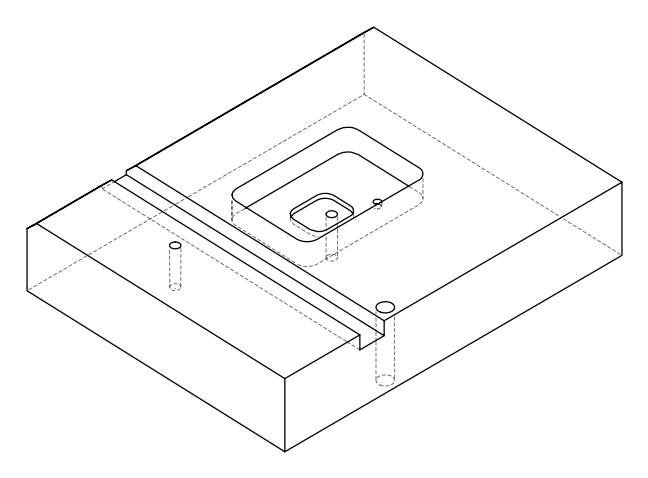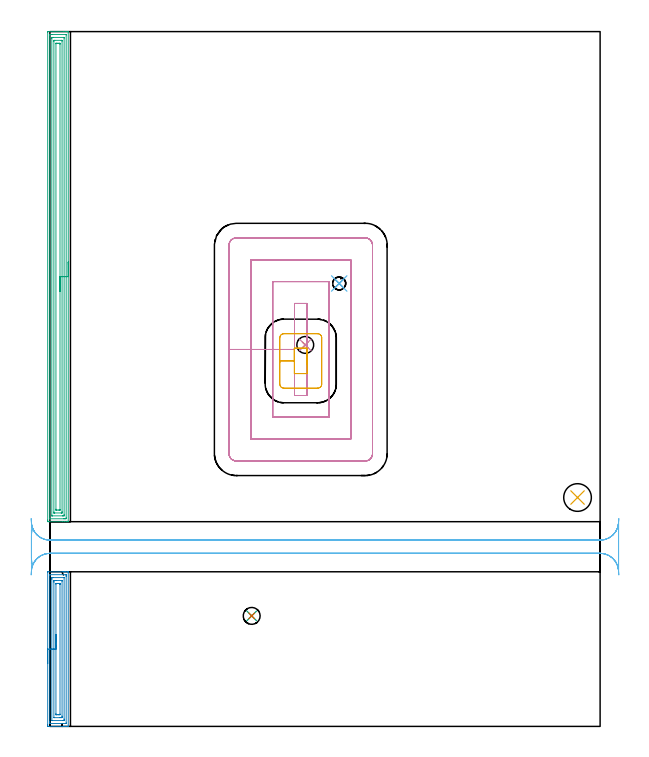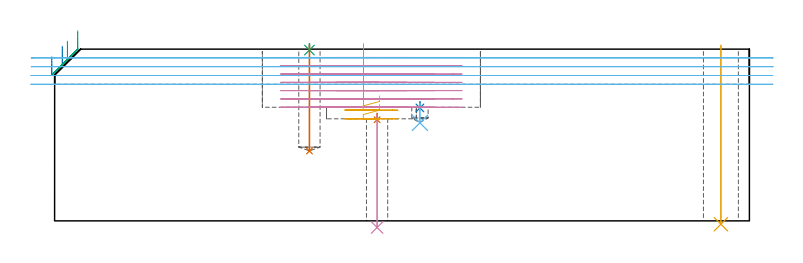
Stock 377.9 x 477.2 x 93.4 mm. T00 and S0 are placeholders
(PLAN: 12 operations, 7 tool changes, 46.9 min)
(1 SPOT_DRILL | STEP1HOLE | NXT0321_9005460120000 | 0.04 min | 4168 mm3)
(2 SPOT_DRILL_1 | STEP1POCKET | NXT0321_9005460120000 | 0.03 min | 3446 mm3)
(3 SPOT_DRILL_2 | STEP1POCKET_1 | NXT0321_9005460120000 | 0.03 min | 1 mm3)
(4 DRILL_THROUGH_HOLE_INTO_CENTER | STEP1HOLE | NXT0301_087 | 0.25 min | 5926 mm3)
(5 INDEXABLE_INSERT_DRILL_THROUGH_HOLE_FROM_SOLID | STEP1HOLE_1 | NXT0302_009 | 0.39 min | 26429 mm3)
(6 DRILL_BLIND_HOLE_INTO_CENTER | STEP1POCKET | UGT0301_205 | 0.05 min | 452 mm3)
(7 DRILL_BLIND_HOLE_INTO_CENTER_1 | STEP1POCKET_1 | NXT0301_087 | 0.23 min | 5680 mm3)
(8 AREA_MILL | FG_CHAMFER_SURFACE | UGT0205_001 | 4.56 min | 11256 mm3)
(9 AREA_MILL_1 | FG_CHAMFER_SURFACE_1 | UGT0205_001 | 13.78 min | 34147 mm3)
(10 MILL_RECTANGULAR_POCKET | POCKET_RECTANGULAR_STRAIGHT | UGT0201_094 | Follow Part, ap 5, ae 75% | 19.5 min | 636059 mm3)
(11 MILL_RECTANGULAR_POCKET_1 | POCKET_RECTANGULAR_STRAIGHT_1 | UGT0201_094 | Follow Part, ap 5, ae 75% | 1.01 min | 16062 mm3)
(12 MILL_RECTANGULAR_SLOT | SLOT_RECTANGULAR | UGT0201_109 | Follow Part, ap 6.35, ae 75% | 7.02 min | 246914 mm3)
(TOOL NXT0321_9005460120000 | NC Spot Drill, 142deg, 12mm, Carbide, Uncoated | D12 PA142 FL30 Z2)
(TOOL NXT0301_087 | Carbide Drill 11.6mm [860.1-1160-058A1-MM 2214] | D11.6 PA140 FL72 Z2)
(TOOL NXT0302_009 | Index. Insert Drill 19mm [880-D1900L25-05] | D19 PA176 FL95 Z2)
(TOOL UGT0301_205 | Twist Drill 8.9 mm | D8.9 PA118 FL78 Z2)
(TOOL UGT0205_001 | Chamfer Mill 20 x 3 x 45 deg. | D20 FL50 Z2)
(TOOL UGT0201_094 | End mill 20 mm | D20 FL38 Z4)
(TOOL UGT0201_109 | End Mill 25.4 mm | D25.4 FL25 Z2)
(OP 1 SPOT_DRILL)
G17 G21 G94 G90
T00 M6
G54
G17 G0 G90 X175.4 Y262. S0 M3
G43 Z103.4 H0
G94 G81 G98 Z54.996 F250. R58.5
G80
M5
M2
(OP 2 SPOT_DRILL_1)
G17 G21 G94 G90
T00 M6
G54
G17 G0 G90 X198.7 Y304.2 S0 M3
G43 Z103.4 H0
G94 G81 G98 Z61.417 F250. R64.8
G80
M5
M2
(OP 3 SPOT_DRILL_2)
G17 G21 G94 G90
T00 M6
G54
G17 G0 G90 X138.6 Y75.9 S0 M3
G43 Z103.4 H0
G94 G81 G98 Z92.892 F250. R96.4
G80
M5
M2
(OP 4 DRILL_THROUGH_HOLE_INTO_CENTER)
G17 G21 G94 G90
T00 M6
G54
G17 G0 G90 X175.4 Y262. S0 M3
G43 Z103.4 H1
G94 G73 G98 Z-3.611 F250. Q9.852 R57.5
G80
M5
M2
(OP 5 INDEXABLE_INSERT_DRILL_THROUGH_HOLE_FROM_SOLID)
G17 G21 G94 G90
T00 M6
G54
G17 G0 G90 X362.4 Y157.2 S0 M3
G43 Z103.4 H1
G94 G81 G98 Z-1.832 F250. R95.4
G80
M5
M2
(OP 6 DRILL_BLIND_HOLE_INTO_CENTER)
G17 G21 G94 G90
T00 M6
G54
G17 G0 G90 X198.7 Y304.2 S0 M3
G43 Z103.4 H0
G94 G81 G98 Z53.3 F250. R63.8
G80
M5
M2
(OP 7 DRILL_BLIND_HOLE_INTO_CENTER_1)
G17 G21 G94 G90
T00 M6
G54
G17 G0 G90 X138.6 Y75.9 S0 M3
G43 Z103.4 H1
G94 G81 G98 Z38. F250. R95.4
G80
M5
M2
(OP 8 AREA_MILL)
G17 G21 G94 G90
T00 M6
G54
G17 G0 G90 X-1.5 Y43.1 S1061 M3
G43 Z103.4 H0
Z89.3
G94 G1 Y43.138 Z88.428 F250.
Y43.252 Z87.564
Y43.441 Z86.712
Y43.703 Z85.88
Y44.037 Z85.074
Y44.44 Z84.3
Y44.908 Z83.564
Y45.44 Z82.872
Y46.029 Z82.229
Y46.672 Z81.64
Y47.364 Z81.108
Y48.1 Z80.64
Y48.874 Z80.237
Y49.68 Z79.903
Y50.512 Z79.641
Y51.363 Z79.452
Y52.228 Z79.338
Y53.1 Z79.3
Y105.625
X-1.495 Y106.072 Z79.303
X-1.491 Y106.19 Z79.305
X-1.369 Y106.2 Z79.428
X8.633 Z89.427
X9.258 Z90.055
X9.514 Z90.311
X10.138 Z90.935
X10.395 Z91.191
X10.908 Z91.707
X12.343 Y106.199 Z93.142
X12.594 Y106.19 Z93.393
X12.6 Y106.07 Z93.4
X12.601 Y0.01 Z93.399
X12.342 Y0. Z93.14
X11.644 Z92.443
X10.908 Z91.707
X10.395 Z91.191
X10.138 Z90.935
X9.514 Z90.311
X9.258 Z90.055
X8.633 Z89.427
X-0.488 Z80.309
X-1.057 Y0.001 Z79.74
X-1.271 Y0.004 Z79.526
X-1.491 Y0.009 Z79.306
X-1.495 Y0.132 Z79.303
X-1.499 Y0.575 Z79.301
X-1.5 Y1.023 Z79.3
Y53.1
X-0.086 Z80.714
Y103.845
X-0.085 Y104.045 Z80.715
X-0.082 Y104.144 Z80.718
X-0.079 Y104.185 Z80.721
X0.002 Y104.19 Z80.802
X0.355 Y104.199 Z81.155
X10.925 Z91.725
X11.099 Y104.194 Z91.899
X11.179 Y104.19 Z91.979
X11.185 Y103.937 Z91.985
Y103.845
X11.186 Y103.045 Z91.986
Y2.355
X11.185 Y2.155 Z91.985
X11.182 Y2.056 Z91.982
X11.179 Y2.015 Z91.979
X11.098 Y2.01 Z91.898
X10.745 Y2.001 Z91.545
X0.175 Z80.975
X0.001 Y2.006 Z80.801
X-0.079 Y2.01 Z80.721
X-0.085 Y2.263 Z80.715
Y2.355
X-0.086 Y3.155 Z80.714
Y53.1
X1.328 Z82.128
X1.329 Y101.174 Z82.129
Y101.433
X1.334 Y102.064 Z82.134
X1.335 Y102.185 Z82.135
X1.456 Y102.195 Z82.256
X1.586 Y102.198 Z82.386
X2.333 Y102.2 Z83.133
X9.514 Y102.199 Z90.314
X9.648 Y102.197 Z90.448
X9.737 Y102.193 Z90.537
X9.765 Y102.19 Z90.565
X9.767 Y102.181 Z90.567
X9.769 Y102.151 Z90.569
X9.771 Y102.064 Z90.571
Y5.026
Y4.767
X9.766 Y4.136 Z90.566
X9.764 Y4.015 Z90.564
X9.644 Y4.005 Z90.444
X9.514 Y4.002 Z90.314
X8.767 Y4. Z89.567
X1.586 Y4.001 Z82.386
X1.452 Y4.003 Z82.252
X1.363 Y4.007 Z82.163
X1.335 Y4.01 Z82.135
X1.333 Y4.019 Z82.133
X1.331 Y4.049 Z82.131
X1.329 Y4.136 Z82.129
X1.328 Y53.1 Z82.128
X2.743 Z83.543
Y99.114
X2.744 Y99.393 Z83.544
X2.749 Y99.998 Z83.549
X2.756 Y100.19 Z83.556
X3.431 Y100.2 Z84.231
X4.229 Z85.029
X7.835 Z88.635
X8.169 Y100.197 Z88.969
X8.336 Y100.192 Z89.136
X8.351 Y100.19 Z89.151
X8.353 Y100.179 Z89.153
X8.356 Y100.149 Z89.156
X8.357 Y100.105 Z89.157
Y99.672
Y7.086
X8.355 Y6.807 Z89.155
X8.35 Y6.202 Z89.15
X8.344 Y6.01 Z89.144
X7.669 Y6. Z88.469
X6.871 Z87.671
X3.265 Z84.065
X2.931 Y6.003 Z83.731
X2.764 Y6.008 Z83.564
X2.749 Y6.01 Z83.549
X2.747 Y6.021 Z83.547
X2.744 Y6.051 Z83.544
X2.743 Y6.095 Z83.543
Y53.1
X4.157 Z84.957
Y97.758
X4.159 Y97.903 Z84.959
X4.164 Y98.185 Z84.964
X4.229 Y98.19 Z85.029
X4.531 Y98.197 Z85.331
X5.11 Y98.2 Z85.91
X5.41 Z86.21
X6.29 Z87.09
X6.871 Y98.199 Z87.671
X6.91 Y98.197 Z87.71
X6.93 Y98.194 Z87.73
X6.936 Y98.192 Z87.736
X6.938 Y98.12 Z87.738
X6.942 Y97.83 Z87.742
X6.943 Y97.685 Z87.743
Y97.613
Y8.442
X6.941 Y8.297 Z87.741
X6.936 Y8.016 Z87.736
X6.871 Y8.01 Z87.671
X6.569 Y8.003 Z87.369
X5.99 Y8. Z86.79
X5.69 Z86.49
X4.81 Z85.61
X4.229 Y8.001 Z85.029
X4.19 Y8.003 Z84.99
X4.17 Y8.006 Z84.97
X4.164 Y8.008 Z84.964
X4.162 Y8.079 Z84.962
X4.158 Y8.369 Z84.958
X4.157 Y8.66 Z84.957
Y53.1
Y53.972 Z84.995
Y54.836 Z85.109
Y55.688 Z85.298
Y56.52 Z85.56
Y57.326 Z85.894
Y58.1 Z86.297
Y58.836 Z86.765
Y59.528 Z87.296
Y60.171 Z87.886
Y60.76 Z88.529
Y61.291 Z89.221
Y61.76 Z89.957
Y62.163 Z90.731
Y62.497 Z91.537
Y62.759 Z92.369
Y62.948 Z93.22
Y63.062 Z94.085
Y63.1 Z94.957
G0 Z103.4
M5
M2
(OP 9 AREA_MILL_1)
G17 G21 G94 G90
T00 M6
G54
G17 G0 G90 X12.6 Y318.9 S1061 M3
G43 Z103.4 H0
G94 G1 Y318.862 Z102.528 F250.
Y318.748 Z101.663
Y318.559 Z100.812
Y318.297 Z99.98
Y317.963 Z99.174
Y317.56 Z98.4
Y317.091 Z97.664
Y316.56 Z96.972
Y315.971 Z96.329
Y315.328 Z95.739
Y314.636 Z95.208
Y313.9 Z94.74
Y313.126 Z94.337
Y312.32 Z94.003
Y311.488 Z93.741
Y310.636 Z93.552
Y309.772 Z93.438
Y308.9 Z93.4
Y140.779
X12.604 Y140.61 Z93.395
X12.599 Y140.608 Z93.39
X12.236 Y140.6 Z93.036
X11.998 Z92.798
X11.276 Z92.071
X10.034 Z90.831
X8.633 Z89.429
X-0.436 Z80.362
X-1.057 Y140.602 Z79.741
X-1.271 Y140.605 Z79.526
X-1.492 Y140.61 Z79.306
X-1.495 Y140.785 Z79.303
X-1.499 Y141.23 Z79.301
X-1.5 Y141.681 Z79.3
Y476.57
X-1.495 Y477.019 Z79.303
X-1.492 Y477.19 Z79.306
X-1.316 Y477.2 Z79.481
X9.514 Z90.309
X10.915 Z91.711
X11.276 Z92.071
X11.998 Z92.798
X12.237 Z93.036
X12.599 Y477.195 Z93.389
X12.6 Y477.017 Z93.4
Y308.9
X11.186 Z91.986
X11.185 Y143.111 Z91.985
X11.184 Y143.019 Z91.984
X11.179 Y142.627 Z91.979
X10.799 Y142.608 Z91.599
X10.395 Y142.603 Z91.195
X9.926 Y142.6 Z90.726
X9.514 Z90.314
X0.011 Y142.601 Z80.811
X-0.023 Y142.603 Z80.777
X-0.059 Y142.608 Z80.741
X-0.079 Y142.613 Z80.721
X-0.08 Y142.641 Z80.72
X-0.085 Y142.927 Z80.715
Y474.689
X-0.084 Y474.781 Z80.716
X-0.079 Y475.173 Z80.721
X0.301 Y475.192 Z81.101
X0.705 Y475.197 Z81.505
X1.174 Y475.2 Z81.974
X1.586 Z82.386
X11.089 Y475.199 Z91.889
X11.123 Y475.197 Z91.923
X11.159 Y475.191 Z91.959
X11.179 Y475.186 Z91.979
X11.18 Y475.159 Z91.98
X11.185 Y474.873 Z91.985
X11.186 Y308.9 Z91.986
X9.771 Z90.571
Y145.44
X9.769 Y144.807 Z90.569
X9.767 Y144.677 Z90.567
X9.765 Y144.62 Z90.565
X9.71 Y144.608 Z90.51
X9.514 Y144.605 Z90.314
X8.837 Y144.6 Z89.637
X8.633 Z89.433
X1.79 Y144.601 Z82.59
X1.586 Y144.604 Z82.386
X1.382 Y144.61 Z82.182
X1.335 Y144.613 Z82.135
X1.333 Y144.651 Z82.133
X1.33 Y144.72 Z82.13
X1.329 Y144.807 Z82.129
X1.328 Y145.069 Z82.128
X1.329 Y472.36 Z82.129
X1.331 Y472.993 Z82.131
X1.333 Y473.123 Z82.133
X1.335 Y473.18 Z82.135
X1.39 Y473.192 Z82.19
X1.586 Y473.195 Z82.386
X2.263 Y473.2 Z83.063
X2.467 Z83.267
X9.31 Y473.199 Z90.11
X9.514 Y473.196 Z90.314
X9.718 Y473.19 Z90.518
X9.765 Y473.186 Z90.565
X9.767 Y473.149 Z90.567
X9.77 Y473.08 Z90.57
X9.771 Y472.993 Z90.571
Y472.731
Y308.9
X8.357 Z89.157
Y147.49
X8.354 Y146.879 Z89.154
X8.35 Y146.672 Z89.15
X8.348 Y146.61 Z89.148
X8.3 Y146.607 Z89.1
X8.191 Y146.604 Z88.991
X7.752 Y146.6 Z88.552
X3.348 Z84.148
X2.909 Y146.604 Z83.709
X2.801 Y146.607 Z83.601
X2.753 Y146.61 Z83.553
X2.75 Y146.645 Z83.55
X2.747 Y146.744 Z83.547
X2.743 Y147.21 Z83.543
Y470.31
X2.746 Y470.921 Z83.546
X2.749 Y471.128 Z83.549
X2.752 Y471.19 Z83.552
X2.8 Y471.193 Z83.6
X2.909 Y471.196 Z83.709
X3.348 Y471.2 Z84.148
X7.752 Z88.552
X8.191 Y471.196 Z88.991
X8.299 Y471.193 Z89.099
X8.347 Y471.19 Z89.147
X8.35 Y471.155 Z89.15
X8.353 Y471.056 Z89.153
X8.357 Y470.591 Z89.157
Y308.9
X6.943 Z87.743
X6.942 Y148.987 Z87.742
X6.939 Y148.696 Z87.739
X6.936 Y148.617 Z87.736
X6.931 Y148.609 Z87.731
X6.913 Y148.605 Z87.713
X6.871 Y148.602 Z87.671
X6.659 Y148.6 Z87.459
X5.99 Z86.79
X4.897 Z85.697
X4.229 Y148.603 Z85.029
X4.185 Y148.606 Z84.985
X4.166 Y148.609 Z84.966
X4.162 Y148.768 Z84.962
X4.158 Y149.06 Z84.958
X4.157 Y149.206 Z84.957
X4.158 Y468.813 Z84.958
X4.161 Y469.105 Z84.961
X4.164 Y469.184 Z84.964
X4.169 Y469.191 Z84.969
X4.187 Y469.195 Z84.987
X4.229 Y469.198 Z85.029
X4.441 Y469.2 Z85.241
X5.11 Z85.91
X6.203 Z87.003
X6.871 Y469.197 Z87.671
X6.915 Y469.194 Z87.715
X6.933 Y469.191 Z87.733
X6.937 Y469.031 Z87.737
X6.942 Y468.74 Z87.742
X6.943 Y468.594 Z87.743
Y308.9
Y308.028 Z87.781
Y307.163 Z87.895
Y306.312 Z88.084
Y305.48 Z88.346
Y304.674 Z88.68
Y303.9 Z89.083
Y303.164 Z89.551
Y302.472 Z90.083
Y301.829 Z90.672
Y301.24 Z91.315
Y300.708 Z92.007
Y300.24 Z92.743
Y299.837 Z93.517
Y299.503 Z94.323
Y299.241 Z95.155
Y299.052 Z96.006
Y298.938 Z96.871
Y298.9 Z97.743
G0 Z103.4
M5
M2
(OP 10 MILL_RECTANGULAR_POCKET)
G17 G21 G94 G90
T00 M6
G54
G17 G0 G90 X168. Y286.944 S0 M3
G43 Z103.4 H0
Z96.4
G94 G1 Y258.9 Z88.886 F250.
Y227.3 F500.
X176.6
Y290.5
X168.
Y258.9
X153.
Y212.3
X191.6
Y305.5
X153.
Y258.9
X138.
Y197.3
X206.6
Y320.5
X138.
Y258.9
X123.
Y187.3
G3 X128. Y182.3 R5.
G1 X216.6
G3 X221.6 Y187.3 R5.
G1 Y330.5
G3 X216.6 Y335.5 R5.
G1 X128.
G3 X123. Y330.5 R5.
G1 Y258.9
Y257.9
G0 X168. Y286.944 Z91.886
G1 Y258.9 Z84.371 F250.
Y227.3 F500.
X176.6
Y290.5
X168.
Y258.9
X153.
Y212.3
X191.6
Y305.5
X153.
Y258.9
X138.
Y197.3
X206.6
Y320.5
X138.
Y258.9
X123.
Y187.3
G3 X128. Y182.3 R5.
G1 X216.6
G3 X221.6 Y187.3 R5.
G1 Y330.5
G3 X216.6 Y335.5 R5.
G1 X128.
G3 X123. Y330.5 R5.
G1 Y258.9
Y257.9
G0 X168. Y286.944 Z87.371
G1 Y258.9 Z79.857 F250.
Y227.3 F500.
X176.6
Y290.5
X168.
Y258.9
X153.
Y212.3
X191.6
Y305.5
X153.
Y258.9
X138.
Y197.3
X206.6
Y320.5
X138.
Y258.9
X123.
Y187.3
G3 X128. Y182.3 R5.
G1 X216.6
G3 X221.6 Y187.3 R5.
G1 Y330.5
G3 X216.6 Y335.5 R5.
G1 X128.
G3 X123. Y330.5 R5.
G1 Y258.9
Y257.9
G0 X168. Y286.944 Z82.857
G1 Y258.9 Z75.343 F250.
Y227.3 F500.
X176.6
Y290.5
X168.
Y258.9
X153.
Y212.3
X191.6
Y305.5
X153.
Y258.9
X138.
Y197.3
X206.6
Y320.5
X138.
Y258.9
X123.
Y187.3
G3 X128. Y182.3 R5.
G1 X216.6
G3 X221.6 Y187.3 R5.
G1 Y330.5
G3 X216.6 Y335.5 R5.
G1 X128.
G3 X123. Y330.5 R5.
G1 Y258.9
Y257.9
G0 X168. Y286.944 Z78.343
G1 Y258.9 Z70.829 F250.
Y227.3 F500.
X176.6
Y290.5
X168.
Y258.9
X153.
Y212.3
X191.6
Y305.5
X153.
Y258.9
X138.
Y197.3
X206.6
Y320.5
X138.
Y258.9
X123.
Y187.3
G3 X128. Y182.3 R5.
G1 X216.6
G3 X221.6 Y187.3 R5.
G1 Y330.5
G3 X216.6 Y335.5 R5.
G1 X128.
G3 X123. Y330.5 R5.
G1 Y258.9
Y257.9
G0 X168. Y286.944 Z73.829
G1 Y258.9 Z66.314 F250.
Y227.3 F500.
X176.6
Y290.5
X168.
Y258.9
X153.
Y212.3
X191.6
Y305.5
X153.
Y258.9
X138.
Y197.3
X206.6
Y320.5
X138.
Y258.9
X123.
Y187.3
G3 X128. Y182.3 R5.
G1 X216.6
G3 X221.6 Y187.3 R5.
G1 Y330.5
G3 X216.6 Y335.5 R5.
G1 X128.
G3 X123. Y330.5 R5.
G1 Y258.9
Y257.9
G0 X168. Y286.944 Z69.314
G1 Y258.9 Z61.8 F250.
Y227.3 F500.
X176.6
Y290.5
X168.
Y258.9
X153.
Y212.3
X191.6
Y305.5
X153.
Y258.9
X138.
Y197.3
X206.6
Y320.5
X138.
Y258.9
X123.
Y187.3
G3 X128. Y182.3 R5.
G1 X216.6
G3 X221.6 Y187.3 R5.
G1 Y330.5
G3 X216.6 Y335.5 R5.
G1 X128.
G3 X123. Y330.5 R5.
G1 Y258.9
Y257.9
G0 Z103.4
M5
M2
(OP 11 MILL_RECTANGULAR_POCKET_1)
G17 G21 G94 G90
T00 M6
G54
G17 G0 G90 X176.7 Y248.323 S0 M3
G43 Z103.4 H0
Z67.975
G94 G1 Y259.7 Z64.927 F250.
X167.9 Z62.569
Y251. Z60.237
Y242.3 F500.
X176.7
Y259.7
X167.9
Y251.
X157.9
Y235.1
G3 X160.7 Y232.3 R2.8
G1 X183.9
G3 X186.7 Y235.1 R2.8
G1 Y266.9
G3 X183.9 Y269.7 R2.8
G1 X160.7
G3 X157.9 Y266.9 R2.8
G1 Y251.
Y250.
G0 X176.7 Y248.323 Z63.237
G1 Y259.7 Z60.189 F250.
X167.9 Z57.831
Y251. Z55.5
Y242.3 F500.
X176.7
Y259.7
X167.9
Y251.
X157.9
Y235.1
G3 X160.7 Y232.3 R2.8
G1 X183.9
G3 X186.7 Y235.1 R2.8
G1 Y266.9
G3 X183.9 Y269.7 R2.8
G1 X160.7
G3 X157.9 Y266.9 R2.8
G1 Y251.
Y250.
G0 Z103.4
M5
M2
(OP 12 MILL_RECTANGULAR_SLOT)
G17 G21 G94 G90
T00 M6
G54
G17 G0 G90 X390.776 Y142.72 S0 M3
G43 Z103.4 H0
Z88.625
G94 G1 X390.57 Y139.728 F250.
G2 X377.9 Y127.9 R12.7 F500.
G1 X0.
G2 X-11.675 Y135.6 R12.7
G3 X-12.7 Y130.589 R12.7
G1 Y116.204
G3 X-12.664 Y115.244 R12.7
X-11.674 Y111.2 R12.7
G2 X0. Y118.9 R12.7
G1 X377.9
G2 X390.57 Y107.072 R12.7
G1 X390.776 Y104.08 F250.
G0 Y142.72 Z83.85
G1 X390.57 Y139.728
G2 X377.9 Y127.9 R12.7 F500.
G1 X0.
G2 X-12.336 Y137.581 R12.7
G1 X-12.365 Y137.588
G3 X-12.7 Y134.69 R12.7
G1 Y112.109
G3 X-12.365 Y109.212 R12.7
G1 X-12.336 Y109.219
G2 X0. Y118.9 R12.7
G1 X377.9
G2 X390.57 Y107.072 R12.7
G1 X390.776 Y104.08 F250.
G0 Z103.4
X-12.876 Y104.079
Z79.075
G1 X-12.67 Y107.072
G2 X0. Y118.9 R12.7 F500.
G1 X377.9
G2 X390.57 Y107.072 R12.7
G1 X390.6
Y139.728
X390.57
G2 X377.9 Y127.9 R12.7
G1 X0.
G2 X-12.67 Y139.728 R12.7
G1 X-12.876 Y142.721 F250.
G0 Y104.079 Z74.3
G1 X-12.67 Y107.072
G2 X0. Y118.9 R12.7 F500.
G1 X377.9
G2 X390.57 Y107.072 R12.7
G1 X390.6
Y139.728
X390.57
G2 X377.9 Y127.9 R12.7
G1 X0.
G2 X-12.67 Y139.728 R12.7
G1 X-12.876 Y142.721 F250.
G0 Z103.4
M5
M2
